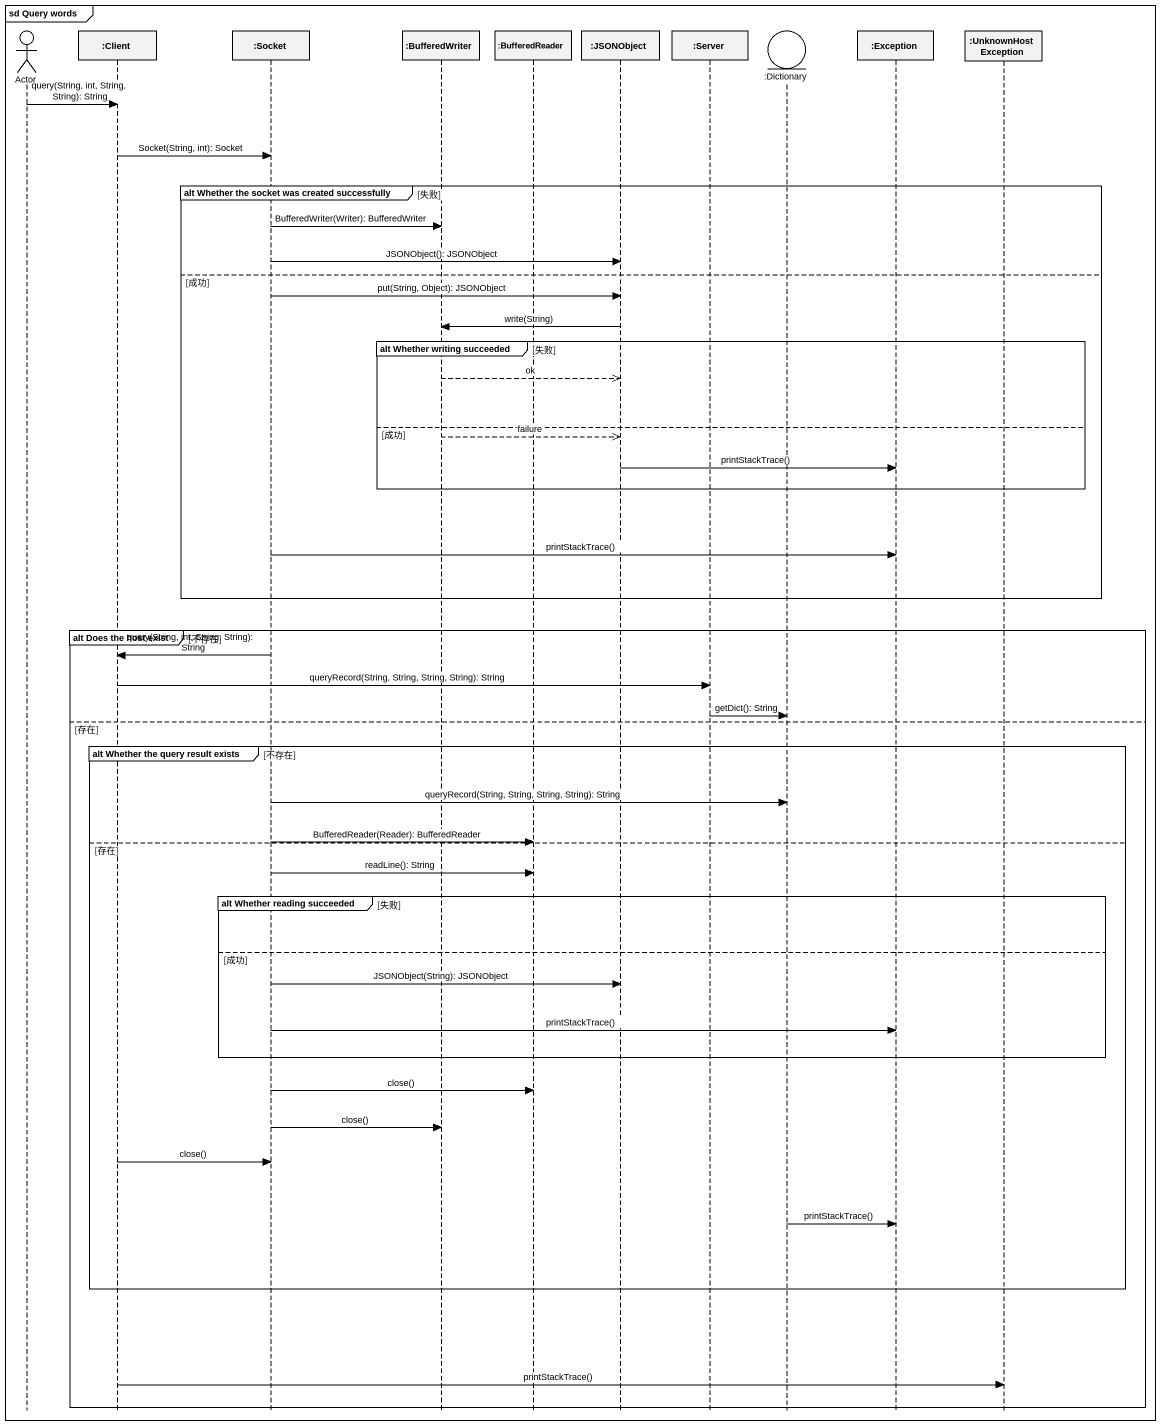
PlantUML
@startuml
mainframe sd Query words
hide footbox
actor "Actor" as Actor_
participant ":Client" as Client
participant ":Socket" as Socket
participant ":BufferedWriter" as BufferedWriter
participant ":BufferedReader" as BufferedReader
participant ":JSONObject" as JSONObject
participant ":Server" as Server
entity ":Dictionary" as Dictionary
participant ":Exception" as Exception_
participant ":UnknownHostException" as UnknownHostException

Actor_ -> Client : query(String, int, String, String): String
Client -> Socket : Socket(String, int): Socket
group alt Whether the socket was created successfully [失败]
  Socket -> BufferedWriter : BufferedWriter(Writer): BufferedWriter
  Socket -> JSONObject : JSONObject(): JSONObject
else 成功
  Socket -> JSONObject : put(String, Object): JSONObject
  JSONObject -> BufferedWriter : write(String)
  group alt Whether writing succeeded [失败]
    BufferedWriter -->> JSONObject : ok
  else 成功
    BufferedWriter -->> JSONObject : failure
    JSONObject -> Exception_ : printStackTrace()
  end
  Socket -> Exception_ : printStackTrace()
end
group alt Does the host exist [不存在]
  Socket -> Client : query(String, int, String, String): String
  Client -> Server : queryRecord(String, String, String, String): String
  Server -> Dictionary : getDict(): String
else 存在
  group alt Whether the query result exists [不存在]
    Socket -> Dictionary : queryRecord(String, String, String, String): String
    Socket -> BufferedReader : BufferedReader(Reader): BufferedReader
  else 存在
    Socket -> BufferedReader : readLine(): String
    group alt Whether reading succeeded [失败]
    else 成功
      Socket -> JSONObject : JSONObject(String): JSONObject
      Socket -> Exception_ : printStackTrace()
    end
    Socket -> BufferedReader : close()
    Socket -> BufferedWriter : close()
    Client -> Socket : close()
    Dictionary -> Exception_ : printStackTrace()
  end
  Client -> UnknownHostException : printStackTrace()
end
@enduml
